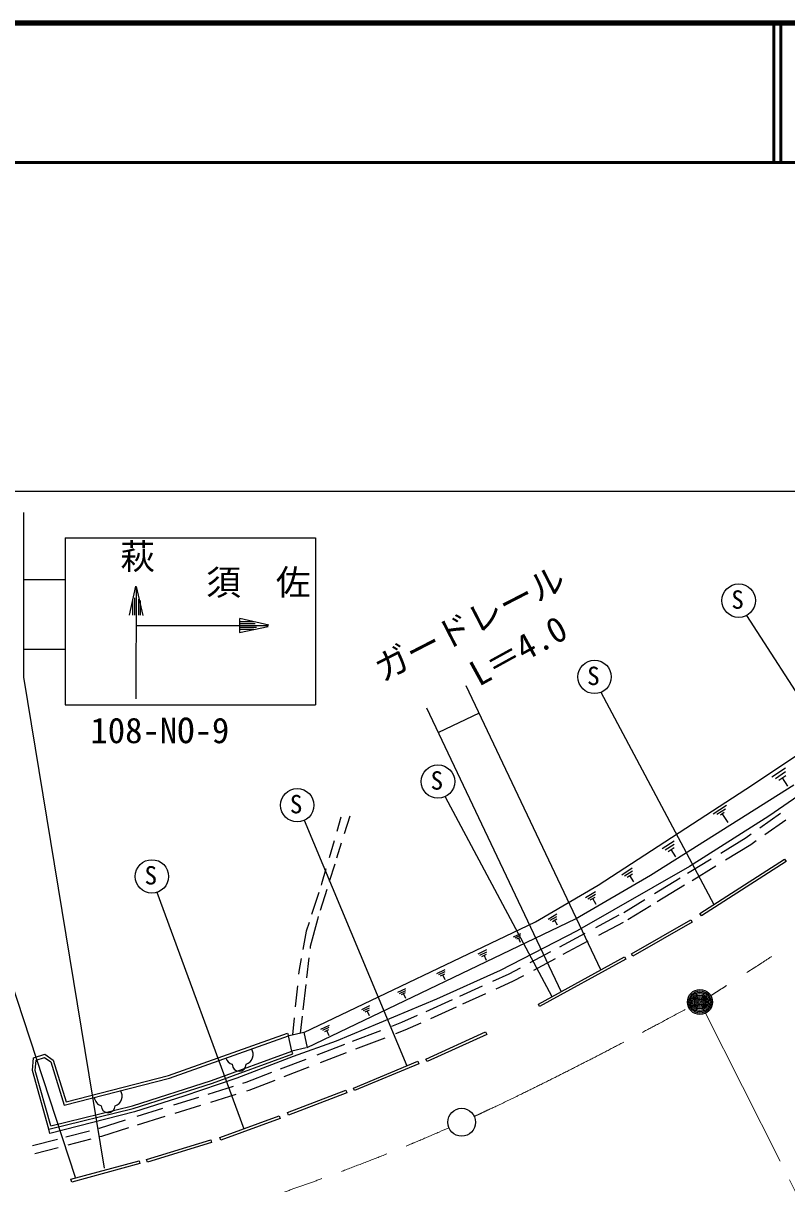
# Model space of a CAD drawing. Units: millimetres, scale not verified. Extents: x 40000 to 680000, y 20000 to 380000.
# Drawn here: x 454804 to 509670, y 296670 to 380000 of the extents above; entities that cross this region are included whole.
import ezdxf
from ezdxf.enums import TextEntityAlignment as Align

# ---------------------------------------------------------------- set-up
doc = ezdxf.new("R2010")
doc.units = ezdxf.units.MM
doc.header["$LTSCALE"] = 1000
doc.linetypes.add('CHAIN', pattern=[18.5, 12, -1.5, 3.5, -1.5])
for name, color, linetype, lineweight in [('M-BGD', 7, 'Continuous', 25), ('M-BMK', 2, 'CHAIN', 13), ('M-BMK-SRVR', 3, 'Continuous', 25), ('M-STR-STR3', 7, 'Continuous', 25), ('M-STR-STRC', 7, 'Continuous', 25), ('M-TTL', 2, 'Continuous', 140), ('M-TTL-LINE', 7, 'Continuous', 50)]:
    doc.layers.add(name, color=color, linetype=linetype, lineweight=lineweight)
doc.styles.add('ＭＳ ゴシック', font='')
doc.styles.get('ＭＳ ゴシック').set_extended_font_data('MS Gothic')

msp = doc.modelspace()

# ---------------------------------------------------------------- linework, layer by layer
at = {"layer": 'M-BGD'}
for p, q in [((507202, 325316), (512582, 328916)), ((513528, 326619), (508385, 323068)), ((508595, 325881), (509575, 326541)), ((508855, 325771), (509585, 326261)), ((509105, 325651), (509595, 325981)), ((509745, 325231), (509355, 325821)), ((496104, 318115), (507202, 325316)), ((499874, 318835), (510167, 325316)), ((504375, 323241), (505325, 323851)), ((504635, 323211), (505255, 323601)), ((504895, 323171), (505175, 323351)), ((477636, 322986), (477341, 321976)), ((478271, 323071), (477868, 321788)), ((508385, 323068), (502677, 319451)), ((505465, 322601), (505035, 323261)), ((507726, 322228), (509214, 323278)), ((508099, 321757), (509596, 322813)), ((506746, 321537), (507097, 321785)), ((477145, 321306), (476785, 320071)), ((477659, 321122), (477325, 320059)), ((500705, 320741), (501575, 321301)), ((500925, 320641), (501585, 321061)), ((504918, 320419), (506746, 321537)), ((505270, 319931), (507076, 321036)), ((507076, 321036), (507461, 321307)), ((501145, 320531), (501585, 320811)), ((501705, 320151), (501365, 320671)), ((502536, 318963), (504224, 319995)), ((476555, 319284), (476238, 318200)), ((477188, 319623), (476797, 318381)), ((502677, 319451), (494614, 314838)), ((497815, 318861), (498565, 319351)), ((502860, 318457), (504562, 319498)), ((503426, 316075), (509514, 319983)), ((509622, 319814), (503534, 315907)), ((509514, 319983), (509622, 319814)), ((494495, 315700), (499874, 318835)), ((498005, 318771), (498575, 319141)), ((498195, 318681), (498575, 318921)), ((498675, 318351), (498385, 318801)), ((500166, 317513), (502006, 318638)), ((476042, 317595), (475524, 316001)), ((476613, 317795), (476137, 316281)), ((476238, 318200), (476208, 318106)), ((491614, 315489), (496104, 318115)), ((495195, 317231), (495915, 317651)), ((500360, 316928), (502327, 318131)), ((495375, 317141), (495915, 317461)), ((495545, 317051), (495905, 317261)), ((495975, 316721), (495725, 317161)), ((497951, 316159), (499472, 317089)), ((476005, 315860), (475942, 315658)), ((492525, 315671), (493155, 316041)), ((492675, 315591), (493155, 315871)), ((495941, 315080), (497617, 315979)), ((498250, 315638), (499893, 316643)), ((503534, 315907), (503426, 316075)), ((474967, 307525), (491614, 315489)), ((475342, 315442), (475137, 314811)), ((475212, 306464), (494495, 315700)), ((475942, 315658), (475433, 313710)), ((492825, 315511), (493145, 315701)), ((493205, 315231), (492985, 315611)), ((496160, 314517), (497925, 315464)), ((497120, 315716), (497221, 315775)), ((498519, 313190), (502767, 315621)), ((502866, 315447), (498618, 313016)), ((502767, 315621), (502866, 315447)), ((475137, 314811), (474893, 313489)), ((494614, 314838), (489072, 311985)), ((490035, 314401), (490555, 314651)), ((490155, 314331), (490545, 314521)), ((490265, 314251), (490525, 314381)), ((490545, 314001), (490395, 314321)), ((493357, 313694), (495170, 314667)), ((475433, 313710), (475417, 313573)), ((487485, 313181), (488115, 313481)), ((487625, 313091), (488105, 313321)), ((491230, 312553), (492710, 313347)), ((493609, 313149), (495405, 314112)), ((474774, 312848), (474628, 312058)), ((475335, 312885), (475167, 311459)), ((487765, 313001), (488085, 313161)), ((488085, 312701), (487925, 313081)), ((491486, 312010), (493039, 312843)), ((491817, 309577), (498019, 312962)), ((498115, 312787), (491912, 309402)), ((498019, 312962), (498115, 312787)), ((498618, 313016), (498519, 313190)), ((474628, 312058), (474594, 311726)), ((489072, 311985), (484493, 309927)), ((484535, 311771), (485125, 312051)), ((484665, 311691), (485115, 311901)), ((484795, 311601), (485095, 311751)), ((485115, 311321), (484945, 311681)), ((488552, 311216), (489723, 311745)), ((489723, 311745), (490542, 312184)), ((474507, 310875), (474354, 309386)), ((475110, 310985), (474895, 309162)), ((486177, 310144), (487816, 310884)), ((488785, 310663), (489989, 311207)), ((489989, 311207), (490768, 311624)), ((481715, 310421), (482295, 310701)), ((481845, 310341), (482285, 310551)), ((481975, 310261), (482265, 310401)), ((482285, 309981), (482125, 310331)), ((486403, 309588), (488041, 310327)), ((484493, 309927), (477292, 306908)), ((479125, 309181), (479705, 309461)), ((479255, 309101), (479695, 309311)), ((483746, 309047), (485647, 309905)), ((484083, 308541), (485937, 309377)), ((491912, 309402), (491817, 309577)), ((474272, 308590), (474147, 307368)), ((474840, 308697), (474697, 307495)), ((479375, 309011), (479675, 309151)), ((479695, 308731), (479525, 309081)), ((482019, 308267), (483126, 308767)), ((465254, 304446), (473789, 307490)), ((473789, 307490), (473856, 307301)), ((473908, 307313), (474960, 307556)), ((474960, 307556), (475217, 306442)), ((476185, 307771), (476805, 308071)), ((476325, 307691), (476795, 307911)), ((476465, 307601), (476775, 307751)), ((476795, 307301), (476625, 307681)), ((478462, 306899), (480500, 307683)), ((481292, 307988), (482019, 308267)), ((481576, 307454), (482250, 307713)), ((482250, 307713), (483407, 308235)), ((483737, 305628), (488031, 307580)), ((488031, 307580), (488114, 307398)), ((465312, 304255), (473856, 307301)), ((474113, 306188), (473856, 307301)), ((477292, 306908), (474206, 305813)), ((475921, 305921), (477903, 306684)), ((478709, 306351), (480800, 307156)), ((488114, 307398), (483820, 305446)), ((455549, 305703), (456365, 305966)), ((456365, 305966), (456959, 305555)), ((468342, 304079), (474113, 306188)), ((468407, 303890), (474181, 306000)), ((475137, 306424), (474113, 306188)), ((474181, 306000), (474113, 306188)), ((476171, 305375), (478026, 306088)), ((455463, 304798), (455549, 305703)), ((455666, 304816), (455736, 305553)), ((455736, 305553), (456332, 305746)), ((456332, 305746), (456788, 305430)), ((456788, 305430), (457753, 302325)), ((456959, 305555), (457887, 302566)), ((474206, 305813), (470158, 304253)), ((473296, 304912), (475135, 305619)), ((473566, 304373), (475349, 305059)), ((478533, 303546), (483152, 305476)), ((483229, 305292), (478610, 303362)), ((483152, 305476), (483229, 305292)), ((483820, 305446), (483737, 305628)), ((456648, 300595), (455463, 304798)), ((456788, 300835), (455666, 304816)), ((457753, 302325), (465312, 304255)), ((457887, 302566), (465254, 304446)), ((470158, 304253), (466341, 302959)), ((470836, 303966), (472677, 304674)), ((462659, 302264), (468342, 304079)), ((462714, 302071), (468407, 303890)), ((468092, 303110), (469923, 303681)), ((470580, 303886), (470836, 303966)), ((470865, 303346), (471034, 303399)), ((471034, 303399), (472897, 304116)), ((473805, 301790), (477991, 303395)), ((477991, 303395), (478062, 303208)), ((478610, 303362), (478533, 303546)), ((466341, 302959), (462791, 301831)), ((465639, 302344), (467419, 302900)), ((468279, 302539), (470107, 303110)), ((478062, 303208), (473877, 301603)), ((456648, 300595), (462714, 302071)), ((462791, 301831), (456718, 300271)), ((456788, 300835), (462659, 302264)), ((463000, 301521), (464841, 302095)), ((465719, 301741), (467568, 302317)), ((473877, 301603), (473805, 301790)), ((460289, 300675), (462159, 301258)), ((463025, 300900), (465002, 301517)), ((468926, 299990), (473198, 301551)), ((473267, 301363), (468995, 299802)), ((473198, 301551), (473267, 301363)), ((456718, 300271), (456648, 300595)), ((457874, 300042), (459563, 300484)), ((460231, 300660), (460289, 300675)), ((460317, 300062), (460455, 300098)), ((460455, 300098), (462385, 300700)), ((468995, 299802), (468926, 299990)), ((455483, 299415), (457272, 299884)), ((455634, 298834), (457325, 299277)), ((458025, 299461), (459696, 299899)), ((463670, 298411), (468281, 299832)), ((468340, 299641), (463729, 298220)), ((468281, 299832), (468340, 299641)), ((463729, 298220), (463670, 298411)), ((458235, 296991), (463134, 298308)), ((463186, 298115), (458287, 296798)), ((463134, 298308), (463186, 298115)), ((458287, 296798), (458235, 296991))]:
    msp.add_line(p, q, dxfattribs=at)
for centre, radius, start, end in [((470598, 305942), 727, 287.7231, 34.41282), ((470040, 305942), 727, 199.74104, 252.2769), ((470319, 305250), 500, 180.00008, 359.99992), ((461192, 302958), 727, 287.7231, 33.39476), ((460635, 302958), 727, 186.41838, 252.2769), ((460913, 302265), 500, 180.00008, 359.99992)]:
    msp.add_arc(centre, radius, start, end, dxfattribs=at)
at = {"layer": 'M-BMK'}
msp.add_line((503786, 309008), (519157, 278481), dxfattribs=at)
for points, knots in [([(506802, 311841), (506844, 311869), (506886, 311896), (506928, 311923), (506970, 311950), (507012, 311977), (507054, 312004), (507097, 312031), (507139, 312058), (507181, 312085), (507194, 312093), (507207, 312102), (507220, 312110), (507233, 312119), (507246, 312127), (507258, 312135), (507271, 312144), (507284, 312152), (507297, 312160), (507492, 312286), (507687, 312412), (507881, 312537), (508115, 312688), (508348, 312840), (508581, 312991)], [0, 0, 0, 0, 1, 1, 1, 2, 2, 2, 3, 3, 3, 4, 4, 4, 5, 5, 5, 6, 6, 6, 7, 7, 7, 8, 8, 8, 8]), ([(504122, 310122), (504258, 310209), (504394, 310296), (504530, 310383), (504665, 310470), (504801, 310557), (504937, 310644), (505073, 310731), (505209, 310818), (505345, 310905)], [0, 0, 0, 0, 1, 1, 1, 2, 2, 2, 3, 3, 3, 3]), ([(487211, 301518), (487273, 301541), (487335, 301564), (487396, 301590), (487509, 301637), (487619, 301691), (487729, 301744), (488101, 301925), (488476, 302096), (488850, 302271), (489411, 302533), (489969, 302803), (490525, 303076), (493863, 304709), (497168, 306409), (500446, 308157), (501204, 308561), (501961, 308968), (502718, 309375)], [0, 0, 0, 0, 1, 1, 1, 2, 2, 2, 3, 3, 3, 4, 4, 4, 5, 5, 5, 6, 6, 6, 6]), ([(410056, 285932), (413219, 285924), (416382, 285916), (419542, 286025), (422832, 286138), (426119, 286376), (429399, 286676), (433130, 287016), (436853, 287434), (440558, 287978), (446627, 288868), (452650, 290093), (458599, 291604), (464723, 293160), (470770, 295018), (476696, 297198), (477685, 297562), (478671, 297934), (479653, 298316), (480637, 298697), (481617, 299087), (482591, 299492), (483528, 299881), (484459, 300285), (485391, 300688)], [0, 0, 0, 0, 1, 1, 1, 2, 2, 2, 3, 3, 3, 4, 4, 4, 5, 5, 5, 6, 6, 6, 7, 7, 7, 8, 8, 8, 8])]:
    msp.add_open_spline(points, degree=3, knots=knots, dxfattribs=at)
at = {"layer": 'M-BMK-SRVR'}
for centre, radius in [((503429, 309722), 900), ((503429, 309722), 800), ((503429, 309722), 800), ((503429, 309722), 700), ((503429, 309722), 600), ((503429, 309722), 500), ((503429, 309722), 400), ((503429, 309722), 300), ((503429, 309722), 200), ((503429, 309722), 100), ((486308, 301089), 1000)]:
    msp.add_circle(centre, radius, dxfattribs=at)
at = {"layer": 'M-STR-STR3'}
for p, q in [((276481, 346404), (517551, 346404)), ((496319, 312035), (486637, 332419)), ((493487, 310438), (483805, 330823)), ((487567, 330461), (484638, 329070))]:
    msp.add_line(p, q, dxfattribs=at)
at = {"layer": 'M-STR-STRC'}
for p, q in [((454815, 344874), (454815, 333056)), ((457815, 343056), (475815, 343056)), ((457815, 343056), (457815, 331056)), ((475815, 343056), (475815, 331056)), ((454815, 340056), (457815, 340056)), ((462444, 337504), (462888, 339568)), ((462930, 331483), (462939, 339533)), ((463421, 337475), (462946, 339560)), ((462666, 338536), (462666, 337504)), ((462813, 338733), (462813, 337504)), ((463078, 338638), (463078, 337504)), ((463207, 338546), (463207, 337504)), ((462939, 336747), (472408, 336747)), ((470347, 337247), (470347, 336247)), ((471390, 337010), (470347, 337010)), ((471482, 336881), (470347, 336881)), ((470347, 336247), (472412, 336691)), ((470376, 337271), (472461, 336796)), ((506776, 337483), (515457, 324020)), ((471577, 336617), (470347, 336617)), ((471380, 336469), (470347, 336469)), ((454815, 335056), (457815, 335056)), ((454815, 333056), (460627, 297783)), ((496310, 331968), (504422, 316715)), ((457815, 331056), (475815, 331056)), ((485132, 324461), (492792, 310110)), ((474995, 322767), (482372, 305151)), ((464412, 317601), (470645, 300618)), ((452452, 315664), (458542, 297157))]:
    msp.add_line(p, q, dxfattribs=at)
for centre in [(506212, 338541), (495856, 333061), (484606, 325551), (474495, 323850), (464053, 318742)]:
    msp.add_circle(centre, 1200, dxfattribs=at)
at = {"layer": 'M-TTL'}
msp.add_line((680000, 380000), (40000, 380000), dxfattribs=at)
at = {"layer": 'M-TTL-LINE'}
for p, q in [((508747, 380000), (508747, 370000)), ((509247, 380000), (509247, 370000)), ((40000, 370000), (680000, 370000))]:
    msp.add_line(p, q, dxfattribs=at)

# ---------------------------------------------------------------- texts
at = {"layer": 'M-STR-STR3', "style": 'ＭＳ ゴシック'}
msp.add_text('ガードレール', height=1833, rotation=27.235, dxfattribs=at).set_placement((480200, 333495), align=Align.MIDDLE_LEFT)
msp.add_text('L＝4.0', height=1833, rotation=28.811, dxfattribs=at).set_placement((487800, 331857), align=Align.BOTTOM_LEFT)
at = {"layer": 'M-STR-STRC', "style": 'ＭＳ ゴシック'}
for s, height, p in [('萩', 1833, (461780, 340239)), ('須\u3000佐', 1833, (467952, 338391)), ('S', 1320, (505682, 337563)), ('S', 1320, (495326, 332082)), ('108-NO-9', 1833, (459635, 327756)), ('S', 1320, (484076, 324573)), ('S', 1320, (473964, 322872)), ('S', 1320, (463522, 317763))]:
    msp.add_text(s, height=height, dxfattribs=at).set_placement(p, align=Align.BOTTOM_LEFT)

doc.saveas('drawing.dxf')
